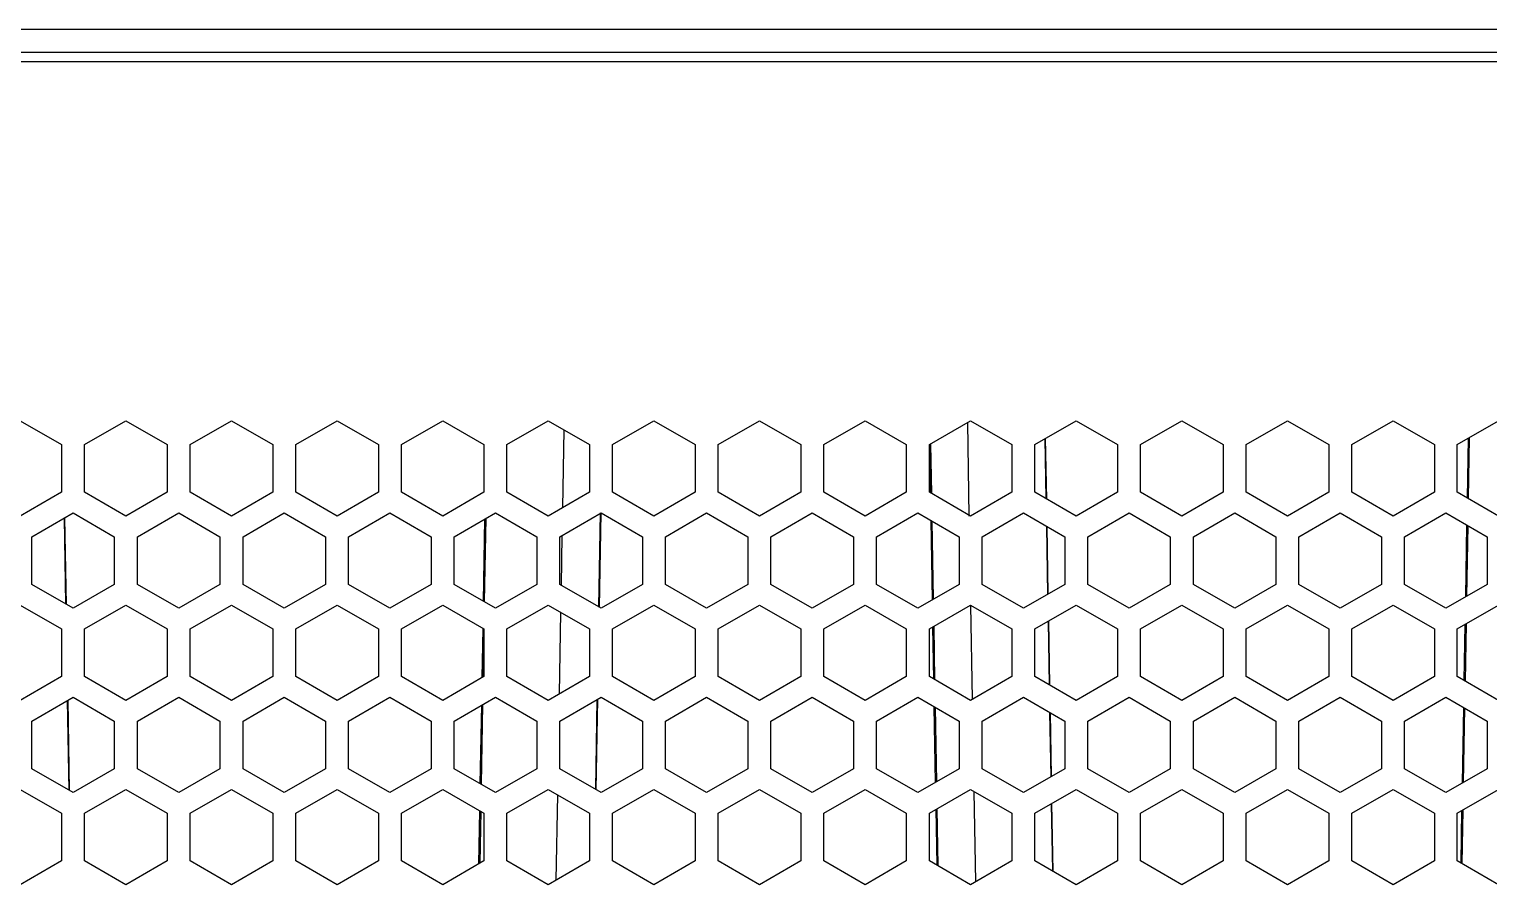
# Model space of a CAD drawing. Header units: millimetres. Extents: x 10297564 to 11610295, y -9287743 to -8409454.
# Drawn here: x 10492582 to 10494107, y -9078608 to -9077718 of the extents above; entities that cross this region are included whole.
import ezdxf

# ---------------------------------------------------------------- set-up
doc = ezdxf.new("R2010")
doc.units = ezdxf.units.MM
doc.header["$LTSCALE"] = 100
doc.layers.add('-0', color=7, linetype='Continuous')

# ---------------------------------------------------------------- blocks, each defined once
blk = doc.blocks.new('인버터 외형도')
at = {"layer": '-0', "linetype": 'Continuous'}
for p, q in [((86344.2, 52854.8), (98084.1, 52854.8)), ((88603, 52836.8), (96082.4, 52836.8)), ((95746, 52829.2), (92415.7, 52829.2)), ((92573.7, 52547.8), (92606.1, 52529.2)), ((92624.1, 52529.2), (92656.5, 52547.8)), ((92656.5, 52547.8), (92688.8, 52529.2)), ((92706.9, 52529.2), (92739.2, 52547.8)), ((92739.2, 52547.8), (92771.6, 52529.2)), ((92789.7, 52529.2), (92822, 52547.8)), ((92822, 52547.8), (92854.4, 52529.2)), ((92872.4, 52529.2), (92904.8, 52547.8)), ((92904.8, 52547.8), (92937.1, 52529.2)), ((92955.2, 52529.2), (92987.6, 52547.8)), ((92987.6, 52547.8), (93019.9, 52529.2)), ((92998.9, 52479.7), (93000, 52540.7)), ((93038, 52529.2), (93070.3, 52547.8)), ((93070.3, 52547.8), (93102.7, 52529.2)), ((93120.7, 52529.2), (93153.1, 52547.8)), ((93153.1, 52547.8), (93185.5, 52529.2)), ((93203.5, 52529.2), (93235.9, 52547.8)), ((93235.9, 52547.8), (93268.2, 52529.2)), ((93286.3, 52529.2), (93318.6, 52547.8)), ((93317.6, 52473.1), (93316.3, 52546.5)), ((93318.6, 52547.8), (93351, 52529.2)), ((93369, 52529.2), (93401.4, 52547.8)), ((93401.4, 52547.8), (93433.8, 52529.2)), ((93451.8, 52529.2), (93484.2, 52547.8)), ((93484.2, 52547.8), (93516.5, 52529.2)), ((93534.6, 52529.2), (93566.9, 52547.8)), ((93566.9, 52547.8), (93599.3, 52529.2)), ((93617.4, 52529.2), (93649.7, 52547.8)), ((93649.7, 52547.8), (93682.1, 52529.2)), ((93700.1, 52529.2), (93732.5, 52547.8)), ((92606.1, 52529.2), (92606.1, 52491.8)), ((92624.1, 52491.8), (92624.1, 52529.2)), ((92688.8, 52529.2), (92688.8, 52491.8)), ((92706.9, 52491.8), (92706.9, 52529.2)), ((92771.6, 52529.2), (92771.6, 52491.8)), ((92789.7, 52491.8), (92789.7, 52529.2)), ((92854.4, 52529.2), (92854.4, 52491.8)), ((92872.4, 52491.8), (92872.4, 52529.2)), ((92937.1, 52529.2), (92937.1, 52491.8)), ((92955.2, 52491.8), (92955.2, 52529.2)), ((93019.9, 52529.2), (93019.9, 52491.8)), ((93038, 52491.8), (93038, 52529.2)), ((93102.7, 52529.2), (93102.7, 52491.8)), ((93120.7, 52491.8), (93120.7, 52529.2)), ((93185.5, 52529.2), (93185.5, 52491.8)), ((93203.5, 52491.8), (93203.5, 52529.2)), ((93268.2, 52529.2), (93268.2, 52491.8)), ((93286.3, 52491.8), (93286.3, 52529.2)), ((93287.2, 52491.8), (93286.6, 52529.2)), ((93287.2, 52529.2), (93287.9, 52490.9)), ((93351, 52529.2), (93351, 52491.8)), ((93369, 52491.8), (93369, 52529.2)), ((93376.8, 52533.6), (93377.6, 52486.9)), ((93378.3, 52486.5), (93377.4, 52534)), ((93433.8, 52529.2), (93433.8, 52491.8)), ((93451.8, 52491.8), (93451.8, 52529.2)), ((93516.5, 52529.2), (93516.5, 52491.8)), ((93534.6, 52491.8), (93534.6, 52529.2)), ((93599.3, 52529.2), (93599.3, 52491.8)), ((93617.4, 52491.8), (93617.4, 52529.2)), ((93682.1, 52529.2), (93682.1, 52491.8)), ((93700.1, 52491.8), (93700.1, 52529.2)), ((93708, 52487.2), (93708.8, 52534.2)), ((93709.5, 52534.6), (93708.7, 52486.9)), ((92606.1, 52491.8), (92573.7, 52473.1)), ((92656.5, 52473.1), (92624.1, 52491.8)), ((92688.8, 52491.8), (92656.5, 52473.1)), ((92739.2, 52473.1), (92706.9, 52491.8)), ((92771.6, 52491.8), (92739.2, 52473.1)), ((92822, 52473.1), (92789.7, 52491.8)), ((92854.4, 52491.8), (92822, 52473.1)), ((92904.8, 52473.1), (92872.4, 52491.8)), ((92937.1, 52491.8), (92904.8, 52473.1)), ((92987.6, 52473.1), (92955.2, 52491.8)), ((93019.9, 52491.8), (92987.6, 52473.1)), ((93070.3, 52473.1), (93038, 52491.8)), ((93102.7, 52491.8), (93070.3, 52473.1)), ((93153.1, 52473.1), (93120.7, 52491.8)), ((93185.5, 52491.8), (93153.1, 52473.1)), ((93235.9, 52473.1), (93203.5, 52491.8)), ((93268.2, 52491.8), (93235.9, 52473.1)), ((93318.6, 52473.1), (93286.3, 52491.8)), ((93351, 52491.8), (93318.6, 52473.1)), ((93401.4, 52473.1), (93369, 52491.8)), ((93433.8, 52491.8), (93401.4, 52473.1)), ((93484.2, 52473.1), (93451.8, 52491.8)), ((93516.5, 52491.8), (93484.2, 52473.1)), ((93566.9, 52473.1), (93534.6, 52491.8)), ((93599.3, 52491.8), (93566.9, 52473.1)), ((93649.7, 52473.1), (93617.4, 52491.8)), ((93682.1, 52491.8), (93649.7, 52473.1)), ((93732.5, 52473.1), (93700.1, 52491.8)), ((92582.7, 52456.9), (92615.1, 52475.6)), ((92608, 52471.5), (92609.2, 52404.3)), ((92609.9, 52403.9), (92608.7, 52471.9)), ((92615.1, 52475.6), (92647.4, 52456.9)), ((92665.5, 52456.9), (92697.9, 52475.6)), ((92697.9, 52475.6), (92730.2, 52456.9)), ((92748.3, 52456.9), (92780.6, 52475.6)), ((92780.6, 52475.6), (92813, 52456.9)), ((92831, 52456.9), (92863.4, 52475.6)), ((92863.4, 52475.6), (92895.8, 52456.9)), ((92913.8, 52456.9), (92946.2, 52475.6)), ((92936.8, 52406.3), (92937.9, 52470.8)), ((92938.6, 52471.2), (92937.4, 52405.9)), ((92946.2, 52475.6), (92978.5, 52456.9)), ((92996.6, 52456.9), (93028.9, 52475.6)), ((93028.3, 52475.6), (93027, 52402)), ((93027.6, 52401.6), (93028.9, 52475.6)), ((93028.9, 52475.6), (93061.3, 52456.9)), ((93079.4, 52456.9), (93111.7, 52475.6)), ((93111.7, 52475.6), (93144.1, 52456.9)), ((93162.1, 52456.9), (93194.5, 52475.6)), ((93194.5, 52475.6), (93226.8, 52456.9)), ((93244.9, 52456.9), (93277.2, 52475.6)), ((93277.2, 52475.6), (93309.6, 52456.9)), ((93288.7, 52407.5), (93287.6, 52469.6)), ((93288.3, 52469.2), (93289.3, 52407.9)), ((93327.7, 52456.9), (93360, 52475.6)), ((93360, 52475.6), (93392.4, 52456.9)), ((93410.4, 52456.9), (93442.8, 52475.6)), ((93442.8, 52475.6), (93475.1, 52456.9)), ((93493.2, 52456.9), (93525.6, 52475.6)), ((93525.6, 52475.6), (93557.9, 52456.9)), ((93576, 52456.9), (93608.3, 52475.6)), ((93608.3, 52475.6), (93640.7, 52456.9)), ((93658.7, 52456.9), (93691.1, 52475.6)), ((93691.1, 52475.6), (93723.5, 52456.9)), ((92582.7, 52419.6), (92582.7, 52456.9)), ((92647.4, 52456.9), (92647.4, 52419.6)), ((92665.5, 52419.6), (92665.5, 52456.9)), ((92730.2, 52456.9), (92730.2, 52419.6)), ((92748.3, 52419.6), (92748.3, 52456.9)), ((92813, 52456.9), (92813, 52419.6)), ((92831, 52419.6), (92831, 52456.9)), ((92895.8, 52456.9), (92895.8, 52419.6)), ((92913.8, 52419.6), (92913.8, 52456.9)), ((92978.5, 52456.9), (92978.5, 52419.6)), ((92996.6, 52419.6), (92996.6, 52456.9)), ((92997.8, 52418.8), (92998.5, 52458)), ((93061.3, 52456.9), (93061.3, 52419.6)), ((93079.4, 52419.6), (93079.4, 52456.9)), ((93144.1, 52456.9), (93144.1, 52419.6)), ((93162.1, 52419.6), (93162.1, 52456.9)), ((93226.8, 52456.9), (93226.8, 52419.6)), ((93244.9, 52419.6), (93244.9, 52456.9)), ((93309.6, 52456.9), (93309.6, 52419.6)), ((93327.7, 52419.6), (93327.7, 52456.9)), ((93378, 52465.2), (93378.9, 52411.8)), ((93379.5, 52412.2), (93378.6, 52464.9)), ((93392.4, 52456.9), (93392.4, 52419.6)), ((93410.4, 52419.6), (93410.4, 52456.9)), ((93475.1, 52456.9), (93475.1, 52419.6)), ((93493.2, 52419.6), (93493.2, 52456.9)), ((93557.9, 52456.9), (93557.9, 52419.6)), ((93576, 52419.6), (93576, 52456.9)), ((93640.7, 52456.9), (93640.7, 52419.6)), ((93658.7, 52419.6), (93658.7, 52456.9)), ((93706.7, 52409.9), (93707.6, 52466)), ((93708.3, 52465.7), (93707.3, 52410.3)), ((93723.5, 52456.9), (93723.5, 52419.6)), ((92615.1, 52400.9), (92582.7, 52419.6)), ((92647.4, 52419.6), (92615.1, 52400.9)), ((92697.9, 52400.9), (92665.5, 52419.6)), ((92730.2, 52419.6), (92697.9, 52400.9)), ((92780.6, 52400.9), (92748.3, 52419.6)), ((92813, 52419.6), (92780.6, 52400.9)), ((92863.4, 52400.9), (92831, 52419.6)), ((92895.8, 52419.6), (92863.4, 52400.9)), ((92946.2, 52400.9), (92913.8, 52419.6)), ((92978.5, 52419.6), (92946.2, 52400.9)), ((93028.9, 52400.9), (92996.6, 52419.6)), ((93061.3, 52419.6), (93028.9, 52400.9)), ((93111.7, 52400.9), (93079.4, 52419.6)), ((93144.1, 52419.6), (93111.7, 52400.9)), ((93194.5, 52400.9), (93162.1, 52419.6)), ((93226.8, 52419.6), (93194.5, 52400.9)), ((93277.2, 52400.9), (93244.9, 52419.6)), ((93309.6, 52419.6), (93277.2, 52400.9)), ((93360, 52400.9), (93327.7, 52419.6)), ((93392.4, 52419.6), (93360, 52400.9)), ((93442.8, 52400.9), (93410.4, 52419.6)), ((93475.1, 52419.6), (93442.8, 52400.9)), ((93525.6, 52400.9), (93493.2, 52419.6)), ((93557.9, 52419.6), (93525.6, 52400.9)), ((93608.3, 52400.9), (93576, 52419.6)), ((93640.7, 52419.6), (93608.3, 52400.9)), ((93691.1, 52400.9), (93658.7, 52419.6)), ((93723.5, 52419.6), (93691.1, 52400.9)), ((92573.7, 52403.4), (92606.1, 52384.7)), ((92624.1, 52384.7), (92656.5, 52403.4)), ((92656.5, 52403.4), (92688.8, 52384.7)), ((92706.9, 52384.7), (92739.2, 52403.4)), ((92739.2, 52403.4), (92771.6, 52384.7)), ((92789.7, 52384.7), (92822, 52403.4)), ((92822, 52403.4), (92854.4, 52384.7)), ((92872.4, 52384.7), (92904.8, 52403.4)), ((92904.8, 52403.4), (92937.1, 52384.7)), ((92955.2, 52384.7), (92987.6, 52403.4)), ((92987.6, 52403.4), (93019.9, 52384.7)), ((93038, 52384.7), (93070.3, 52403.4)), ((93070.3, 52403.4), (93102.7, 52384.7)), ((93120.7, 52384.7), (93153.1, 52403.4)), ((93153.1, 52403.4), (93185.5, 52384.7)), ((93203.5, 52384.7), (93235.9, 52403.4)), ((93235.9, 52403.4), (93268.2, 52384.7)), ((93286.3, 52384.7), (93318.6, 52403.4)), ((93318.6, 52403.4), (93351, 52384.7)), ((93320.1, 52329.5), (93318.8, 52403.4)), ((93369, 52384.7), (93401.4, 52403.4)), ((93401.4, 52403.4), (93433.8, 52384.7)), ((93451.8, 52384.7), (93484.2, 52403.4)), ((93484.2, 52403.4), (93516.5, 52384.7)), ((93534.6, 52384.7), (93566.9, 52403.4)), ((93566.9, 52403.4), (93599.3, 52384.7)), ((93617.4, 52384.7), (93649.7, 52403.4)), ((93649.7, 52403.4), (93682.1, 52384.7)), ((93700.1, 52384.7), (93732.5, 52403.4)), ((92996.4, 52333.7), (92997.5, 52397.6)), ((93379.3, 52390.6), (93380.1, 52340.9)), ((93380.8, 52340.5), (93379.9, 52391)), ((93705.5, 52344.2), (93706.3, 52388.2)), ((93707, 52388.6), (93706.2, 52343.8)), ((92606.1, 52384.7), (92606.1, 52347.3)), ((92624.1, 52347.3), (92624.1, 52384.7)), ((92688.8, 52384.7), (92688.8, 52347.3)), ((92706.9, 52347.3), (92706.9, 52384.7)), ((92771.6, 52384.7), (92771.6, 52347.3)), ((92789.7, 52347.3), (92789.7, 52384.7)), ((92854.4, 52384.7), (92854.4, 52347.3)), ((92872.4, 52347.3), (92872.4, 52384.7)), ((92935.7, 52346.5), (92936.4, 52384.7)), ((92937.1, 52384.7), (92936.4, 52347.3)), ((92937.1, 52384.7), (92937.1, 52347.3)), ((92955.2, 52347.3), (92955.2, 52384.7)), ((93019.9, 52384.7), (93019.9, 52347.3)), ((93038, 52347.3), (93038, 52384.7)), ((93102.7, 52384.7), (93102.7, 52347.3)), ((93120.7, 52347.3), (93120.7, 52384.7)), ((93185.5, 52384.7), (93185.5, 52347.3)), ((93203.5, 52347.3), (93203.5, 52384.7)), ((93268.2, 52384.7), (93268.2, 52347.3)), ((93286.3, 52347.3), (93286.3, 52384.7)), ((93289.8, 52345.3), (93289.1, 52386.3)), ((93289.7, 52386.7), (93290.4, 52344.9)), ((93351, 52384.7), (93351, 52347.3)), ((93369, 52347.3), (93369, 52384.7)), ((93433.8, 52384.7), (93433.8, 52347.3)), ((93451.8, 52347.3), (93451.8, 52384.7)), ((93516.5, 52384.7), (93516.5, 52347.3)), ((93534.6, 52347.3), (93534.6, 52384.7)), ((93599.3, 52384.7), (93599.3, 52347.3)), ((93617.4, 52347.3), (93617.4, 52384.7)), ((93682.1, 52384.7), (93682.1, 52347.3)), ((93700.1, 52347.3), (93700.1, 52384.7)), ((92606.1, 52347.3), (92573.7, 52328.6)), ((92656.5, 52328.6), (92624.1, 52347.3)), ((92688.8, 52347.3), (92656.5, 52328.6)), ((92739.2, 52328.6), (92706.9, 52347.3)), ((92771.6, 52347.3), (92739.2, 52328.6)), ((92822, 52328.6), (92789.7, 52347.3)), ((92854.4, 52347.3), (92822, 52328.6)), ((92904.8, 52328.6), (92872.4, 52347.3)), ((92937.1, 52347.3), (92904.8, 52328.6)), ((92987.6, 52328.6), (92955.2, 52347.3)), ((93019.9, 52347.3), (92987.6, 52328.6)), ((93070.3, 52328.6), (93038, 52347.3)), ((93102.7, 52347.3), (93070.3, 52328.6)), ((93153.1, 52328.6), (93120.7, 52347.3)), ((93185.5, 52347.3), (93153.1, 52328.6)), ((93235.9, 52328.6), (93203.5, 52347.3)), ((93268.2, 52347.3), (93235.9, 52328.6)), ((93318.6, 52328.6), (93286.3, 52347.3)), ((93351, 52347.3), (93318.6, 52328.6)), ((93401.4, 52328.6), (93369, 52347.3)), ((93433.8, 52347.3), (93401.4, 52328.6)), ((93484.2, 52328.6), (93451.8, 52347.3)), ((93516.5, 52347.3), (93484.2, 52328.6)), ((93566.9, 52328.6), (93534.6, 52347.3)), ((93599.3, 52347.3), (93566.9, 52328.6)), ((93649.7, 52328.6), (93617.4, 52347.3)), ((93682.1, 52347.3), (93649.7, 52328.6)), ((93732.5, 52328.6), (93700.1, 52347.3)), ((92582.7, 52312.4), (92615.1, 52331.1)), ((92615.1, 52331.1), (92647.4, 52312.4)), ((92665.5, 52312.4), (92697.9, 52331.1)), ((92697.9, 52331.1), (92730.2, 52312.4)), ((92748.3, 52312.4), (92780.6, 52331.1)), ((92780.6, 52331.1), (92813, 52312.4)), ((92831, 52312.4), (92863.4, 52331.1)), ((92863.4, 52331.1), (92895.8, 52312.4)), ((92913.8, 52312.4), (92946.2, 52331.1)), ((92946.2, 52331.1), (92978.5, 52312.4)), ((92996.6, 52312.4), (93028.9, 52331.1)), ((93028.9, 52331.1), (93061.3, 52312.4)), ((93079.4, 52312.4), (93111.7, 52331.1)), ((93111.7, 52331.1), (93144.1, 52312.4)), ((93162.1, 52312.4), (93194.5, 52331.1)), ((93194.5, 52331.1), (93226.8, 52312.4)), ((93244.9, 52312.4), (93277.2, 52331.1)), ((93277.2, 52331.1), (93309.6, 52312.4)), ((93327.7, 52312.4), (93360, 52331.1)), ((93360, 52331.1), (93392.4, 52312.4)), ((93410.4, 52312.4), (93442.8, 52331.1)), ((93442.8, 52331.1), (93475.1, 52312.4)), ((93493.2, 52312.4), (93525.6, 52331.1)), ((93525.6, 52331.1), (93557.9, 52312.4)), ((93576, 52312.4), (93608.3, 52331.1)), ((93608.3, 52331.1), (93640.7, 52312.4)), ((93658.7, 52312.4), (93691.1, 52331.1)), ((93691.1, 52331.1), (93723.5, 52312.4)), ((92610.5, 52328.5), (92611.7, 52258.3)), ((92612.4, 52258), (92611.2, 52328.9)), ((92934.3, 52263.3), (92935.4, 52324.9)), ((92936, 52325.3), (92934.9, 52262.9)), ((93025.7, 52329.3), (93024.5, 52259)), ((93025.1, 52258.6), (93026.4, 52329.6)), ((93291.2, 52264.4), (93290.1, 52323.7)), ((93290.8, 52323.3), (93291.8, 52264.8)), ((93704.1, 52263.9), (93705.2, 52323)), ((93705.8, 52322.6), (93704.8, 52264.3)), ((92582.7, 52275.1), (92582.7, 52312.4)), ((92647.4, 52312.4), (92647.4, 52275.1)), ((92665.5, 52275.1), (92665.5, 52312.4)), ((92730.2, 52312.4), (92730.2, 52275.1)), ((92748.3, 52275.1), (92748.3, 52312.4)), ((92813, 52312.4), (92813, 52275.1)), ((92831, 52275.1), (92831, 52312.4)), ((92895.8, 52312.4), (92895.8, 52275.1)), ((92913.8, 52275.1), (92913.8, 52312.4)), ((92978.5, 52312.4), (92978.5, 52275.1)), ((92996.6, 52275.1), (92996.6, 52312.4)), ((93061.3, 52312.4), (93061.3, 52275.1)), ((93079.4, 52275.1), (93079.4, 52312.4)), ((93144.1, 52312.4), (93144.1, 52275.1)), ((93162.1, 52275.1), (93162.1, 52312.4)), ((93226.8, 52312.4), (93226.8, 52275.1)), ((93244.9, 52275.1), (93244.9, 52312.4)), ((93309.6, 52312.4), (93309.6, 52275.1)), ((93327.7, 52275.1), (93327.7, 52312.4)), ((93380.5, 52319.3), (93381.4, 52268.7)), ((93382, 52269.1), (93381.2, 52318.9)), ((93392.4, 52312.4), (93392.4, 52275.1)), ((93410.4, 52275.1), (93410.4, 52312.4)), ((93475.1, 52312.4), (93475.1, 52275.1)), ((93493.2, 52275.1), (93493.2, 52312.4)), ((93557.9, 52312.4), (93557.9, 52275.1)), ((93576, 52275.1), (93576, 52312.4)), ((93640.7, 52312.4), (93640.7, 52275.1)), ((93658.7, 52275.1), (93658.7, 52312.4)), ((93723.5, 52312.4), (93723.5, 52275.1)), ((92615.1, 52256.4), (92582.7, 52275.1)), ((92647.4, 52275.1), (92615.1, 52256.4)), ((92697.9, 52256.4), (92665.5, 52275.1)), ((92730.2, 52275.1), (92697.9, 52256.4)), ((92780.6, 52256.4), (92748.3, 52275.1)), ((92813, 52275.1), (92780.6, 52256.4)), ((92863.4, 52256.4), (92831, 52275.1)), ((92895.8, 52275.1), (92863.4, 52256.4)), ((92946.2, 52256.4), (92913.8, 52275.1)), ((92978.5, 52275.1), (92946.2, 52256.4)), ((93028.9, 52256.4), (92996.6, 52275.1)), ((93061.3, 52275.1), (93028.9, 52256.4)), ((93111.7, 52256.4), (93079.4, 52275.1)), ((93144.1, 52275.1), (93111.7, 52256.4)), ((93194.5, 52256.4), (93162.1, 52275.1)), ((93226.8, 52275.1), (93194.5, 52256.4)), ((93277.2, 52256.4), (93244.9, 52275.1)), ((93309.6, 52275.1), (93277.2, 52256.4)), ((93360, 52256.4), (93327.7, 52275.1)), ((93392.4, 52275.1), (93360, 52256.4)), ((93442.8, 52256.4), (93410.4, 52275.1)), ((93475.1, 52275.1), (93442.8, 52256.4)), ((93525.6, 52256.4), (93493.2, 52275.1)), ((93557.9, 52275.1), (93525.6, 52256.4)), ((93608.3, 52256.4), (93576, 52275.1)), ((93640.7, 52275.1), (93608.3, 52256.4)), ((93691.1, 52256.4), (93658.7, 52275.1)), ((93723.5, 52275.1), (93691.1, 52256.4)), ((92573.7, 52258.9), (92606.1, 52240.2)), ((92624.1, 52240.2), (92656.5, 52258.9)), ((92656.5, 52258.9), (92688.8, 52240.2)), ((92706.9, 52240.2), (92739.2, 52258.9)), ((92739.2, 52258.9), (92771.6, 52240.2)), ((92789.7, 52240.2), (92822, 52258.9)), ((92822, 52258.9), (92854.4, 52240.2)), ((92872.4, 52240.2), (92904.8, 52258.9)), ((92904.8, 52258.9), (92937.1, 52240.2)), ((92955.2, 52240.2), (92987.6, 52258.9)), ((92987.6, 52258.9), (93019.9, 52240.2)), ((92993.8, 52187.8), (92995, 52254.6)), ((93038, 52240.2), (93070.3, 52258.9)), ((93070.3, 52258.9), (93102.7, 52240.2)), ((93120.7, 52240.2), (93153.1, 52258.9)), ((93153.1, 52258.9), (93185.5, 52240.2)), ((93203.5, 52240.2), (93235.9, 52258.9)), ((93235.9, 52258.9), (93268.2, 52240.2)), ((93286.3, 52240.2), (93318.6, 52258.9)), ((93318.6, 52258.9), (93351, 52240.2)), ((93322.6, 52186.5), (93321.4, 52257.3)), ((93369, 52240.2), (93401.4, 52258.9)), ((93401.4, 52258.9), (93433.8, 52240.2)), ((93451.8, 52240.2), (93484.2, 52258.9)), ((93484.2, 52258.9), (93516.5, 52240.2)), ((93534.6, 52240.2), (93566.9, 52258.9)), ((93566.9, 52258.9), (93599.3, 52240.2)), ((93617.4, 52240.2), (93649.7, 52258.9)), ((93649.7, 52258.9), (93682.1, 52240.2)), ((93700.1, 52240.2), (93732.5, 52258.9)), ((92606.1, 52240.2), (92606.1, 52202.8)), ((92624.1, 52202.8), (92624.1, 52240.2)), ((92688.8, 52240.2), (92688.8, 52202.8)), ((92706.9, 52202.8), (92706.9, 52240.2)), ((92771.6, 52240.2), (92771.6, 52202.8)), ((92789.7, 52202.8), (92789.7, 52240.2)), ((92854.4, 52240.2), (92854.4, 52202.8)), ((92872.4, 52202.8), (92872.4, 52240.2)), ((92933.2, 52200.6), (92933.9, 52242.1)), ((92934.6, 52241.7), (92933.9, 52201)), ((92937.1, 52240.2), (92937.1, 52202.8)), ((92955.2, 52202.8), (92955.2, 52240.2)), ((93019.9, 52240.2), (93019.9, 52202.8)), ((93038, 52202.8), (93038, 52240.2)), ((93102.7, 52240.2), (93102.7, 52202.8)), ((93120.7, 52202.8), (93120.7, 52240.2)), ((93185.5, 52240.2), (93185.5, 52202.8)), ((93203.5, 52202.8), (93203.5, 52240.2)), ((93268.2, 52240.2), (93268.2, 52202.8)), ((93286.3, 52202.8), (93286.3, 52240.2)), ((93292.3, 52199.4), (93291.5, 52243.3)), ((93292.2, 52243.6), (93293, 52199)), ((93351, 52240.2), (93351, 52202.8)), ((93369, 52202.8), (93369, 52240.2)), ((93381.8, 52247.5), (93382.7, 52195)), ((93383.3, 52194.6), (93382.4, 52247.9)), ((93433.8, 52240.2), (93433.8, 52202.8)), ((93451.8, 52202.8), (93451.8, 52240.2)), ((93516.5, 52240.2), (93516.5, 52202.8)), ((93534.6, 52202.8), (93534.6, 52240.2)), ((93599.3, 52240.2), (93599.3, 52202.8)), ((93617.4, 52202.8), (93617.4, 52240.2)), ((93682.1, 52240.2), (93682.1, 52202.8)), ((93700.1, 52202.8), (93700.1, 52240.2)), ((93703, 52201.2), (93703.7, 52242.3)), ((93704.4, 52242.7), (93703.7, 52200.8)), ((92606.1, 52202.8), (92573.7, 52184.2)), ((92656.5, 52184.2), (92624.1, 52202.8)), ((92688.8, 52202.8), (92656.5, 52184.2)), ((92739.2, 52184.2), (92706.9, 52202.8)), ((92771.6, 52202.8), (92739.2, 52184.2)), ((92822, 52184.2), (92789.7, 52202.8)), ((92854.4, 52202.8), (92822, 52184.2)), ((92904.8, 52184.2), (92872.4, 52202.8)), ((92937.1, 52202.8), (92904.8, 52184.2)), ((92987.6, 52184.2), (92955.2, 52202.8)), ((93019.9, 52202.8), (92987.6, 52184.2)), ((93070.3, 52184.2), (93038, 52202.8)), ((93102.7, 52202.8), (93070.3, 52184.2)), ((93153.1, 52184.2), (93120.7, 52202.8)), ((93185.5, 52202.8), (93153.1, 52184.2)), ((93235.9, 52184.2), (93203.5, 52202.8)), ((93268.2, 52202.8), (93235.9, 52184.2)), ((93318.6, 52184.2), (93286.3, 52202.8)), ((93351, 52202.8), (93318.6, 52184.2)), ((93401.4, 52184.2), (93369, 52202.8)), ((93433.8, 52202.8), (93401.4, 52184.2)), ((93484.2, 52184.2), (93451.8, 52202.8)), ((93516.5, 52202.8), (93484.2, 52184.2)), ((93566.9, 52184.2), (93534.6, 52202.8)), ((93599.3, 52202.8), (93566.9, 52184.2)), ((93649.7, 52184.2), (93617.4, 52202.8)), ((93682.1, 52202.8), (93649.7, 52184.2)), ((93732.5, 52184.2), (93700.1, 52202.8))]:
    blk.add_line(p, q, dxfattribs=at)

msp = doc.modelspace()

# ---------------------------------------------------------------- block references
at = {"xscale": 1.333333333333333, "yscale": 1.333333333333333, "zscale": 1.333333333333333}
msp.add_blockref('인버터 외형도', (10369140.6, -9148191), dxfattribs=at)

doc.saveas('drawing.dxf')
